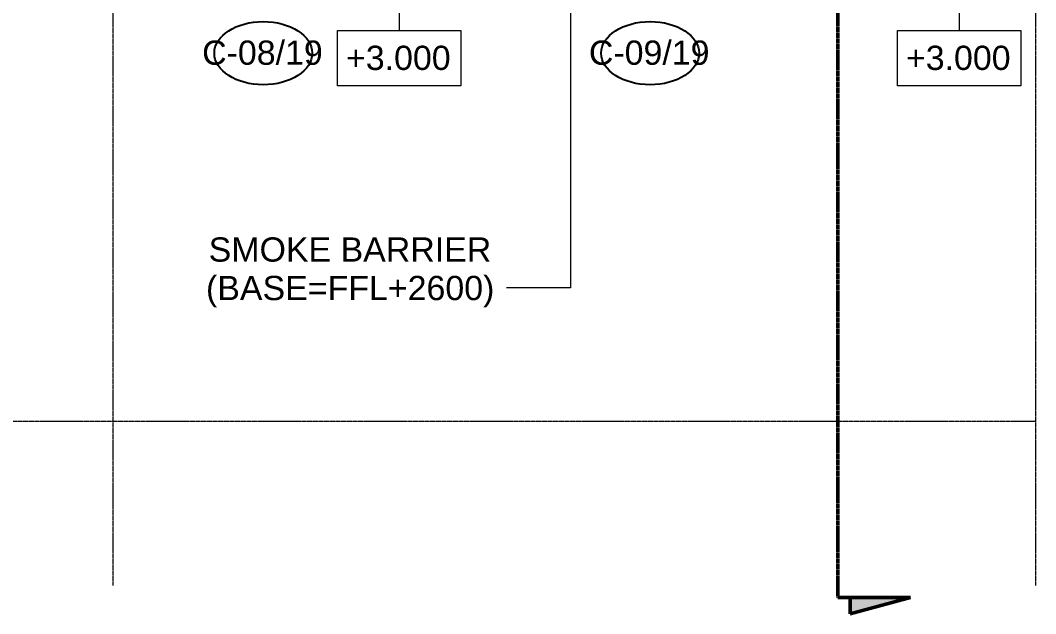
# Model space of a CAD drawing. Header units: millimetres. Extents: x -853432 to -773672, y -18171 to 22484.
# Drawn here: x -791431 to -778882, y -18171 to -10834 of the extents above; entities that cross this region are included whole.
import ezdxf

# ---------------------------------------------------------------- set-up
doc = ezdxf.new("R2010")
doc.units = ezdxf.units.MM
doc.linetypes.add('DPA_Grid _ Level 100', pattern=[10, 5.5, -1.6, 1.3, -1.6])
for name, color, linetype, lineweight in [('A-ANNO-NOTE', 3, 'Continuous', 25), ('G-ANNO-SECL', 3, 'Continuous', 9), ('G-ANNO-TEXT', 3, 'Continuous', 9), ('S-GRID', 251, 'Continuous', 9)]:
    doc.layers.add(name, color=color, linetype=linetype, lineweight=lineweight)
doc.styles.add('Arial_2', font='arial.ttf', dxfattribs={"height": 300})

# ---------------------------------------------------------------- blocks, each defined once
blk = doc.blocks.new('Section - AEC_Section Tail - Filled-3249564-4251-01 ENLARGED CONCOURSE LEVEL - REFLECTED CEILING PLAN - SHEET 2')
at = {"layer": 'G-ANNO-SECL'}
blk.add_hatch(color=256, dxfattribs=at).paths.add_polyline_path([(0, 1.54), (-2, 1.54), (0, 9)])
at = {"layer": 'G-ANNO-SECL', "lineweight": 50}
for p, q in [((0, 9), (-2, 1.54)), ((0, 9), (0, 0)), ((0, 1.54), (0, 9)), ((-2, 1.54), (0, 1.54))]:
    blk.add_line(p, q, dxfattribs=at)
blk = doc.blocks.new('Ceiling Tags - Ceiling Tags-9510765-4251-01 ENLARGED CONCOURSE LEVEL - REFLECTED CEILING PLAN - SHEET 2')
at = {"layer": 'A-ANNO-NOTE'}
blk.add_ellipse((0, 0), major_axis=(6.05, 0), ratio=0.646436, dxfattribs=at)
blk = doc.blocks.new('*U2464')
at = {"layer": 'S-GRID', "linetype": 'DPA_Grid _ Level 100'}
for p, q in [((45600, -21399.8), (45600, 17622.8)), ((57000, -21399.8), (57000, 17622.8)), ((57000, -19375), (-16649.5, -19375))]:
    blk.add_line(p, q, dxfattribs=at)

msp = doc.modelspace()

# ---------------------------------------------------------------- linework, layer by layer
at = {"layer": 'G-ANNO-SECL', "linetype": 'DPA_Grid _ Level 100', "lineweight": 50}
msp.add_line((-781329, 20673), (-781329, -17971), dxfattribs=at)
at = {"layer": 'G-ANNO-TEXT', "color": 10}
for p, q in [((-779828, -1959), (-779828, -10961)), ((-786748, -3349), (-786748, -10961)), ((-784633, -3537), (-784633, -14144)), ((-785167, -14144), (-785424, -14144)), ((-784633, -14144), (-785167, -14144))]:
    msp.add_line(p, q, dxfattribs=at)
at = {"layer": 'G-ANNO-TEXT', "color": 10, "flags": 128}
for points in [[(-785987, -11644), (-787510, -11644), (-787510, -10961), (-785987, -10961)], [(-779067, -11644), (-780590, -11644), (-780590, -10961), (-779067, -10961)]]:
    msp.add_lwpolyline(points, close=True, dxfattribs=at)

# ---------------------------------------------------------------- block references
msp.add_blockref('*U2464', (-835882, 3579))
at = {"layer": 'A-ANNO-NOTE', "xscale": 100, "yscale": 100, "zscale": 100}
for p in [(-788428, -11240), (-783648, -11240)]:
    msp.add_blockref('Ceiling Tags - Ceiling Tags-9510765-4251-01 ENLARGED CONCOURSE LEVEL - REFLECTED CEILING PLAN - SHEET 2', p, dxfattribs=at)
at = {"layer": 'G-ANNO-SECL', "lineweight": 25, "extrusion": (0, 0, -1), "xscale": 99.99999999999993, "yscale": 99.99999999999993, "zscale": 99.99999999999993, "rotation": 90.00000000000053}
msp.add_blockref('Section - AEC_Section Tail - Filled-3249564-4251-01 ENLARGED CONCOURSE LEVEL - REFLECTED CEILING PLAN - SHEET 2', (781329, -17971), dxfattribs=at)

# ---------------------------------------------------------------- texts
at = {"layer": 'A-ANNO-NOTE', "lineweight": 9, "char_height": 300, "width": 1835.86, "attachment_point": 1, "style": 'Arial_2'}
for s, insert in [('C-08/19', (-789184, -11084)), ('C-09/19', (-784404, -11084))]:
    msp.add_mtext(s, dxfattribs=dict(at, insert=insert))
at = {"layer": 'G-ANNO-TEXT', "color": 7, "char_height": 300, "attachment_point": 1, "style": 'Arial_2'}
for s, insert, width in [('+3.000', (-787406, -11148), 1595.36), ('+3.000', (-780486, -11148), 1595.36), ('SMOKE BARRIER', (-789103, -13518), 4289.03), ('(BASE=FFL+2600)', (-789136, -13994), 4377.21)]:
    msp.add_mtext(s, dxfattribs=dict(at, insert=insert, width=width))

doc.saveas('drawing.dxf')
